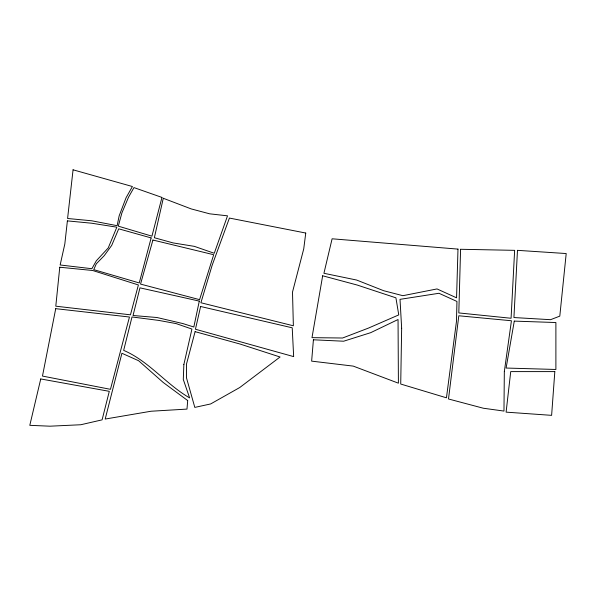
<?xml version="1.0" encoding="UTF-8"?>
<svg xmlns="http://www.w3.org/2000/svg" width="596" height="596" viewBox="0 0 596 596"><rect width="100%" height="100%" fill="white"/><g stroke="black" fill="none" stroke-linecap="round" stroke-linejoin="round"><path stroke-width="0.89" d="M504.328 371.606L503.97 411.076L483.341 408.23L448.497 398.985L458.808 315.776L511.435 320.752L504.328 371.606M401.652 328.277L400.721 384.04L446.449 397.808L456.484 321.274L456.953 301.449L438.984 293.277L400.02 299.348L401.652 328.277M460.581 249.277L458.808 312.93L511.077 318.264L514.639 250.342L460.581 249.277M457.989 249.106L456.566 297.821L437.01 288.933L402.874 295.69L383.668 290.714L356.646 280.046L323.926 273.288L332.106 238.795L457.989 249.106M183.866 364.484L183.285 379.466L189.625 397.897C166.053 384.286 148.978 361.183 123.663 350.373L132.014 316.96L158.804 320.417L176.088 323.583L191.927 329.059L183.866 364.484M517.484 250.342L513.923 317.549L550.555 319.687L559.8 316.133L566.2 253.546L517.484 250.342M554.824 371.606L551.62 415.345L506.101 412.141L510.727 371.606L554.824 371.606M187.695 400.564L186.988 409.094L151.071 411.233L105.194 419.055L121.912 353.264L138.622 360.736L163.162 382.423L187.695 400.564M313.414 339.795L311.634 361.131L353.242 366.108L398.404 383.176L398.046 319.523L370.667 332.68L343.639 341.217L313.414 339.795M59.764 267.224L55.793 306.188L130.457 314.822L138.391 284.955L92.656 270.495L59.764 267.224M67.385 220.885L64.822 243.98L60.151 264.982L91.881 268.714L96.321 260.78L108.219 247.951L116.846 227.18L91.65 223.217L67.385 220.885M73.062 169.808L67.586 218.486L91.784 220.796L117.129 225.69L119.148 215.894L126.061 197.753L132.401 186.518L73.062 169.808M305.755 233.043L303.736 248.882L292.502 292.092L293.366 325.788L200.904 302.746L212.139 265.302L229.423 218.061L305.755 233.043M322.66 275.784L311.991 337.656L342.573 338.014L368.529 328.061L398.761 314.904L395.915 297.829L357.153 285.03L322.66 275.784M514.281 321.11L506.101 368.045L555.889 369.468L555.889 322.533L514.281 321.11M55.726 308.668L42.472 376.069L110.454 389.322L129.459 317.02L55.726 308.668M199.295 301.099L193.819 327.018L182.875 323.561L156.957 317.512L133.042 315.5L139.956 287.846L199.295 301.099M163.289 198.267L154.364 237.73L173.086 242.915L194.4 246.364L214.269 253.278L227.523 215.834L209.665 213.822L191.227 208.92L163.289 198.267M200.621 306.493L195.436 329.245L293.657 356.609L292.219 327.807L200.621 306.493M40.744 378.952L29.8 425.328L49.96 426.192L80.78 424.747L102.095 419.852L109.299 391.334L40.744 378.952M161.956 197.425L151.935 236.172L118.299 226.152L121.889 212.928L128.505 197.239L133.981 187.598L161.956 197.425M151.146 237.916L139.248 282.944L93.751 269.645L96.321 263.812L104.248 255.647L111.713 245.381L118.716 228.819L151.146 237.916M195.093 331.652L186.459 364.201L186.459 377.737L194.81 407.403L210.649 403.946L239.741 387.527L280.068 356.997L240.032 344.034L195.093 331.652M152.919 240.032L140.537 284.098L199.585 299.654L213.696 254.723L152.919 240.032"/></g></svg>
